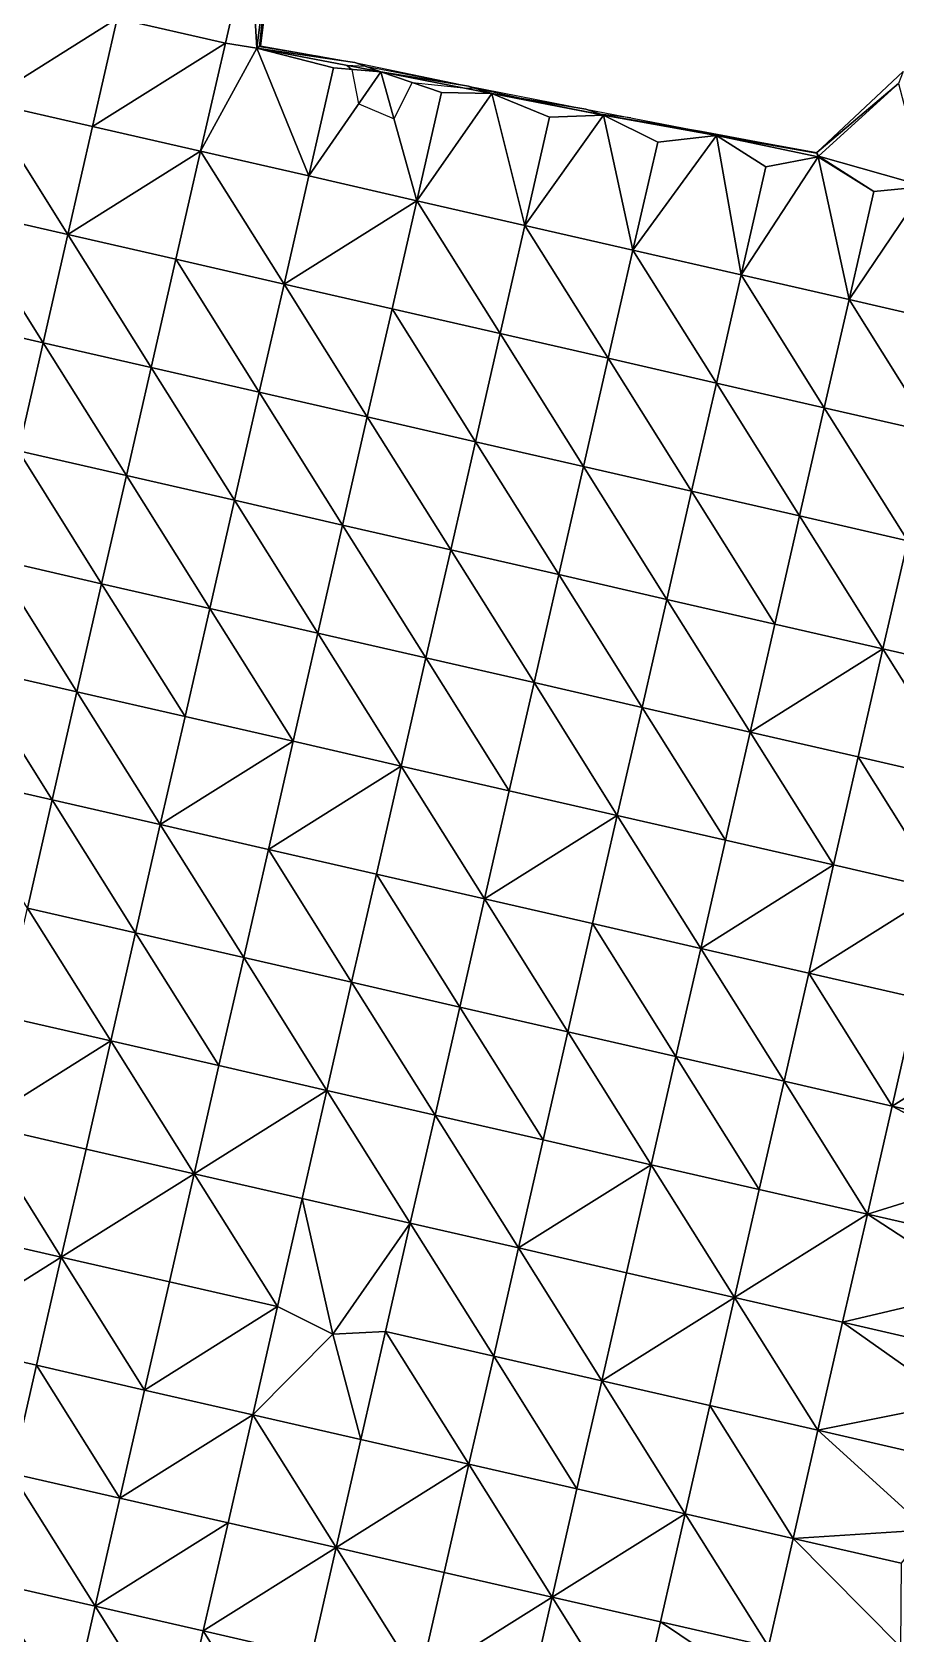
# Model space of a CAD drawing. Extents: x 452550 to 453808, y 451368 to 453069.
# Drawn here: x 452941.1 to 453019, y 452845 to 452989.5 of the extents above; entities that cross this region are included whole.
import ezdxf

# ---------------------------------------------------------------- set-up
doc = ezdxf.new("R2010")
doc.units = 0
doc.header["$LTSCALE"] = 0.35
doc.header["$MEASUREMENT"] = 0
doc.linetypes.add('DASHED', pattern=[5442.857143, 3628.571429, -1814.285714])
doc.layers.add('Default', color=42, linetype='Continuous', lineweight=25)
doc.layers.add('FPS_Contours-Minor', color=40, linetype='DASHED', lineweight=25)

msp = doc.modelspace()

# ---------------------------------------------------------------- linework, layer by layer
at = {"layer": 'Default', "color": 8, "linetype": 'Continuous', "lineweight": 25}
for points in [[(452961.69, 452988.24, 14.05), (452962.76, 452999.08, 13.98), (452963.2, 453000.21, 14.02)], [(452960.75, 452998.23, 13.98), (452962.76, 452999.08, 13.98), (452961.36, 452988.03, 13.88)], [(452962.76, 452999.08, 13.98), (452961.69, 452988.24, 14.05), (452961.36, 452988.03, 13.88)], [(452958.52, 452988.48, 13.91), (452948.77, 452990.71, 13.97), (452960.75, 452998.23, 13.98)], [(452961.36, 452988.03, 13.88), (452958.52, 452988.48, 13.91), (452960.75, 452998.23, 13.98)], [(452948.77, 452990.71, 13.97), (452936.79, 452983.2, 13.97), (452939.02, 452992.94, 13.98)], [(452946.54, 452980.96, 13.94), (452936.79, 452983.2, 13.97), (452948.77, 452990.71, 13.97)], [(452958.52, 452988.48, 13.91), (452946.54, 452980.96, 13.94), (452948.77, 452990.71, 13.97)], [(452956.29, 452978.73, 13.94), (452946.54, 452980.96, 13.94), (452958.52, 452988.48, 13.91)], [(452956.29, 452978.73, 13.94), (452958.52, 452988.48, 13.91), (452961.36, 452988.03, 13.88)], [(452966.04, 452976.5, 13.9), (452956.29, 452978.73, 13.94), (452961.36, 452988.03, 13.88)], [(452961.36, 452988.03, 13.88), (452961.69, 452988.24, 14.05), (452970.21, 452986.72, 13.97)], [(452968.27, 452986.25, 13.97), (452961.36, 452988.03, 13.88), (452972.55, 452985.9, 14.04)], [(452961.36, 452988.03, 13.88), (452970.21, 452986.72, 13.97), (452972.55, 452985.9, 14.04)], [(452968.27, 452986.25, 13.97), (452966.04, 452976.5, 13.9), (452961.36, 452988.03, 13.88)], [(452966.04, 452976.5, 13.9), (452968.27, 452986.25, 13.97), (452972.55, 452985.9, 14.04)], [(452975.78, 452974.27, 13.92), (452966.04, 452976.5, 13.9), (452972.55, 452985.9, 14.04)], [(452980.46, 452984.59, 14.01), (452972.55, 452985.9, 14.04), (452970.21, 452986.72, 13.97)], [(452978.02, 452984.02, 13.96), (452975.78, 452974.27, 13.92), (452972.55, 452985.9, 14.04)], [(452972.55, 452985.9, 14.04), (452980.46, 452984.59, 14.01), (452982.54, 452983.94, 13.98)], [(452978.02, 452984.02, 13.96), (452972.55, 452985.9, 14.04), (452982.54, 452983.94, 13.98)], [(453019.64, 452985.92, 13.98), (453019.24, 452984.84, 13.92), (453011.85, 452978.62, 13.93)], [(452991.04, 452982.52, 14.03), (452982.54, 452983.94, 13.98), (452980.46, 452984.59, 14.01)], [(453019.24, 452984.84, 13.92), (453012.02, 452978.3, 13.87), (453011.85, 452978.62, 13.93)], [(453019.24, 452984.84, 13.92), (453021.65, 452975.55, 13.96), (453012.02, 452978.3, 13.87)], [(452944.31, 452971.22, 13.93), (452934.56, 452973.45, 13.95), (452936.79, 452983.2, 13.97)], [(452946.54, 452980.96, 13.94), (452944.31, 452971.22, 13.93), (452936.79, 452983.2, 13.97)], [(452975.78, 452974.27, 13.92), (452978.02, 452984.02, 13.96), (452982.54, 452983.94, 13.98)], [(452985.53, 452972.04, 13.92), (452975.78, 452974.27, 13.92), (452982.54, 452983.94, 13.98)], [(452987.76, 452981.79, 13.95), (452985.53, 452972.04, 13.92), (452982.54, 452983.94, 13.98)], [(452982.54, 452983.94, 13.98), (452991.04, 452982.52, 14.03), (452992.63, 452981.98, 13.99)], [(452987.76, 452981.79, 13.95), (452982.54, 452983.94, 13.98), (452992.63, 452981.98, 13.99)], [(452985.53, 452972.04, 13.92), (452987.76, 452981.79, 13.95), (452992.63, 452981.98, 13.99)], [(452995.28, 452969.81, 13.89), (452985.53, 452972.04, 13.92), (452992.63, 452981.98, 13.99)], [(453001.47, 452980.5, 13.96), (452992.63, 452981.98, 13.99), (452991.04, 452982.52, 14.03)], [(452992.63, 452981.98, 13.99), (453001.47, 452980.5, 13.96), (453002.81, 452980.15, 13.99)], [(452997.51, 452979.56, 13.91), (452995.28, 452969.81, 13.89), (452992.63, 452981.98, 13.99)], [(452997.51, 452979.56, 13.91), (452992.63, 452981.98, 13.99), (453002.81, 452980.15, 13.99)], [(452956.29, 452978.73, 13.94), (452944.31, 452971.22, 13.93), (452946.54, 452980.96, 13.94)], [(452995.28, 452969.81, 13.89), (452997.51, 452979.56, 13.91), (453002.81, 452980.15, 13.99)], [(453005.03, 452967.58, 13.88), (452995.28, 452969.81, 13.89), (453002.81, 452980.15, 13.99)], [(453011.85, 452978.62, 13.93), (453011.87, 452978.57, 13.89), (453001.47, 452980.5, 13.96)], [(453011.87, 452978.57, 13.89), (453002.81, 452980.15, 13.99), (453001.47, 452980.5, 13.96)], [(453007.26, 452977.33, 13.9), (453002.81, 452980.15, 13.99), (453011.98, 452978.22, 13.87)], [(453007.26, 452977.33, 13.9), (453005.03, 452967.58, 13.88), (453002.81, 452980.15, 13.99)], [(453002.81, 452980.15, 13.99), (453011.87, 452978.57, 13.89), (453011.98, 452978.22, 13.87)], [(452954.06, 452968.99, 13.92), (452944.31, 452971.22, 13.93), (452956.29, 452978.73, 13.94)], [(452963.81, 452966.75, 13.92), (452954.06, 452968.99, 13.92), (452956.29, 452978.73, 13.94)], [(452966.04, 452976.5, 13.9), (452963.81, 452966.75, 13.92), (452956.29, 452978.73, 13.94)], [(453012.02, 452978.3, 13.87), (453011.87, 452978.57, 13.89), (453011.85, 452978.62, 13.93)], [(453011.87, 452978.57, 13.89), (453012.02, 452978.3, 13.87), (453011.98, 452978.22, 13.87)], [(453005.03, 452967.58, 13.88), (453007.26, 452977.33, 13.9), (453011.98, 452978.22, 13.87)], [(453014.78, 452965.35, 13.86), (453005.03, 452967.58, 13.88), (453011.98, 452978.22, 13.87)], [(453012.02, 452978.3, 13.87), (453017.01, 452975.1, 13.87), (453011.98, 452978.22, 13.87)], [(453017.01, 452975.1, 13.87), (453014.78, 452965.35, 13.86), (453011.98, 452978.22, 13.87)], [(453021.65, 452975.55, 13.96), (453017.01, 452975.1, 13.87), (453012.02, 452978.3, 13.87)], [(452975.78, 452974.27, 13.92), (452963.81, 452966.75, 13.92), (452966.04, 452976.5, 13.9)], [(453024.52, 452963.12, 13.84), (453014.78, 452965.35, 13.86), (453021.65, 452975.55, 13.96)], [(453014.78, 452965.35, 13.86), (453017.01, 452975.1, 13.87), (453021.65, 452975.55, 13.96)], [(452973.55, 452964.52, 13.92), (452963.81, 452966.75, 13.92), (452975.78, 452974.27, 13.92)], [(452983.3, 452962.29, 13.93), (452973.55, 452964.52, 13.92), (452975.78, 452974.27, 13.92)], [(452985.53, 452972.04, 13.92), (452983.3, 452962.29, 13.93), (452975.78, 452974.27, 13.92)], [(452942.08, 452961.47, 13.96), (452932.33, 452963.7, 13.97), (452934.56, 452973.45, 13.95)], [(452944.31, 452971.22, 13.93), (452942.08, 452961.47, 13.96), (452934.56, 452973.45, 13.95)], [(452951.83, 452959.24, 13.96), (452942.08, 452961.47, 13.96), (452944.31, 452971.22, 13.93)], [(452954.06, 452968.99, 13.92), (452951.83, 452959.24, 13.96), (452944.31, 452971.22, 13.93)], [(452993.05, 452960.06, 13.88), (452983.3, 452962.29, 13.93), (452985.53, 452972.04, 13.92)], [(452995.28, 452969.81, 13.89), (452993.05, 452960.06, 13.88), (452985.53, 452972.04, 13.92)], [(453002.8, 452957.83, 13.86), (452993.05, 452960.06, 13.88), (452995.28, 452969.81, 13.89)], [(453005.03, 452967.58, 13.88), (453002.8, 452957.83, 13.86), (452995.28, 452969.81, 13.89)], [(452961.57, 452957.01, 13.9), (452951.83, 452959.24, 13.96), (452954.06, 452968.99, 13.92)], [(452963.81, 452966.75, 13.92), (452961.57, 452957.01, 13.9), (452954.06, 452968.99, 13.92)], [(453012.54, 452955.6, 13.86), (453002.8, 452957.83, 13.86), (453005.03, 452967.58, 13.88)], [(453014.78, 452965.35, 13.86), (453012.54, 452955.6, 13.86), (453005.03, 452967.58, 13.88)], [(452971.32, 452954.78, 13.95), (452961.57, 452957.01, 13.9), (452963.81, 452966.75, 13.92)], [(452973.55, 452964.52, 13.92), (452971.32, 452954.78, 13.95), (452963.81, 452966.75, 13.92)], [(452981.07, 452952.54, 13.93), (452971.32, 452954.78, 13.95), (452973.55, 452964.52, 13.92)], [(452983.3, 452962.29, 13.93), (452981.07, 452952.54, 13.93), (452973.55, 452964.52, 13.92)], [(453022.29, 452953.37, 13.82), (453012.54, 452955.6, 13.86), (453014.78, 452965.35, 13.86)], [(453024.52, 452963.12, 13.84), (453022.29, 452953.37, 13.82), (453014.78, 452965.35, 13.86)], [(452942.08, 452961.47, 13.96), (452939.85, 452951.72, 13.96), (452932.33, 452963.7, 13.97)], [(452949.59, 452949.49, 13.96), (452939.85, 452951.72, 13.96), (452942.08, 452961.47, 13.96)], [(452951.83, 452959.24, 13.96), (452949.59, 452949.49, 13.96), (452942.08, 452961.47, 13.96)], [(452990.82, 452950.31, 13.9), (452981.07, 452952.54, 13.93), (452983.3, 452962.29, 13.93)], [(452993.05, 452960.06, 13.88), (452990.82, 452950.31, 13.9), (452983.3, 452962.29, 13.93)], [(453000.57, 452948.08, 13.88), (452990.82, 452950.31, 13.9), (452993.05, 452960.06, 13.88)], [(453002.8, 452957.83, 13.86), (453000.57, 452948.08, 13.88), (452993.05, 452960.06, 13.88)], [(452959.34, 452947.26, 13.91), (452949.59, 452949.49, 13.96), (452951.83, 452959.24, 13.96)], [(452961.57, 452957.01, 13.9), (452959.34, 452947.26, 13.91), (452951.83, 452959.24, 13.96)], [(452969.09, 452945.03, 13.93), (452959.34, 452947.26, 13.91), (452961.57, 452957.01, 13.9)], [(452971.32, 452954.78, 13.95), (452969.09, 452945.03, 13.93), (452961.57, 452957.01, 13.9)], [(453010.31, 452945.85, 13.85), (453000.57, 452948.08, 13.88), (453002.8, 452957.83, 13.86)], [(453012.54, 452955.6, 13.86), (453010.31, 452945.85, 13.85), (453002.8, 452957.83, 13.86)], [(453020.06, 452943.62, 13.86), (453010.31, 452945.85, 13.85), (453012.54, 452955.6, 13.86)], [(453022.29, 452953.37, 13.82), (453020.06, 452943.62, 13.86), (453012.54, 452955.6, 13.86)], [(452978.84, 452942.8, 13.91), (452969.09, 452945.03, 13.93), (452971.32, 452954.78, 13.95)], [(452981.07, 452952.54, 13.93), (452978.84, 452942.8, 13.91), (452971.32, 452954.78, 13.95)], [(452988.59, 452940.57, 13.88), (452978.84, 452942.8, 13.91), (452981.07, 452952.54, 13.93)], [(452990.82, 452950.31, 13.9), (452988.59, 452940.57, 13.88), (452981.07, 452952.54, 13.93)], [(452947.36, 452939.74, 13.94), (452937.62, 452941.97, 13.9), (452939.85, 452951.72, 13.96)], [(452949.59, 452949.49, 13.96), (452947.36, 452939.74, 13.94), (452939.85, 452951.72, 13.96)], [(452957.11, 452937.51, 13.91), (452947.36, 452939.74, 13.94), (452949.59, 452949.49, 13.96)], [(452959.34, 452947.26, 13.91), (452957.11, 452937.51, 13.91), (452949.59, 452949.49, 13.96)], [(452998.33, 452938.33, 13.87), (452988.59, 452940.57, 13.88), (452990.82, 452950.31, 13.9)], [(453000.57, 452948.08, 13.88), (452998.33, 452938.33, 13.87), (452990.82, 452950.31, 13.9)], [(453008.08, 452936.1, 13.83), (452998.33, 452938.33, 13.87), (453000.57, 452948.08, 13.88)], [(453010.31, 452945.85, 13.85), (453008.08, 452936.1, 13.83), (453000.57, 452948.08, 13.88)], [(452966.86, 452935.28, 13.93), (452957.11, 452937.51, 13.91), (452959.34, 452947.26, 13.91)], [(452969.09, 452945.03, 13.93), (452966.86, 452935.28, 13.93), (452959.34, 452947.26, 13.91)], [(453017.83, 452933.87, 13.93), (453008.08, 452936.1, 13.83), (453010.31, 452945.85, 13.85)], [(453020.06, 452943.62, 13.86), (453017.83, 452933.87, 13.93), (453010.31, 452945.85, 13.85)], [(452976.61, 452933.05, 13.93), (452966.86, 452935.28, 13.93), (452969.09, 452945.03, 13.93)], [(452978.84, 452942.8, 13.91), (452976.61, 452933.05, 13.93), (452969.09, 452945.03, 13.93)], [(452986.36, 452930.82, 13.86), (452976.61, 452933.05, 13.93), (452978.84, 452942.8, 13.91)], [(452988.59, 452940.57, 13.88), (452986.36, 452930.82, 13.86), (452978.84, 452942.8, 13.91)], [(453027.58, 452931.64, 13.64), (453017.83, 452933.87, 13.93), (453020.06, 452943.62, 13.86)], [(452945.13, 452929.99, 13.92), (452935.38, 452932.23, 13.94), (452937.62, 452941.97, 13.9)], [(452947.36, 452939.74, 13.94), (452945.13, 452929.99, 13.92), (452937.62, 452941.97, 13.9)], [(452954.88, 452927.76, 13.94), (452945.13, 452929.99, 13.92), (452947.36, 452939.74, 13.94)], [(452957.11, 452937.51, 13.91), (452954.88, 452927.76, 13.94), (452947.36, 452939.74, 13.94)], [(452996.1, 452928.59, 13.82), (452986.36, 452930.82, 13.86), (452988.59, 452940.57, 13.88)], [(452998.33, 452938.33, 13.87), (452996.1, 452928.59, 13.82), (452988.59, 452940.57, 13.88)], [(453005.85, 452926.36, 13.79), (452996.1, 452928.59, 13.82), (452998.33, 452938.33, 13.87)], [(453008.08, 452936.1, 13.83), (453005.85, 452926.36, 13.79), (452998.33, 452938.33, 13.87)], [(452964.63, 452925.53, 13.93), (452954.88, 452927.76, 13.94), (452957.11, 452937.51, 13.91)], [(452966.86, 452935.28, 13.93), (452964.63, 452925.53, 13.93), (452957.11, 452937.51, 13.91)], [(452974.38, 452923.3, 13.91), (452964.63, 452925.53, 13.93), (452966.86, 452935.28, 13.93)], [(452976.61, 452933.05, 13.93), (452974.38, 452923.3, 13.91), (452966.86, 452935.28, 13.93)], [(453017.83, 452933.87, 13.93), (453005.85, 452926.36, 13.79), (453008.08, 452936.1, 13.83)], [(453015.6, 452924.12, 13.81), (453005.85, 452926.36, 13.79), (453017.83, 452933.87, 13.93)], [(453025.35, 452921.89, 13.68), (453015.6, 452924.12, 13.81), (453017.83, 452933.87, 13.93)], [(453027.58, 452931.64, 13.64), (453025.35, 452921.89, 13.68), (453017.83, 452933.87, 13.93)], [(452942.9, 452920.25, 13.96), (452933.15, 452922.48, 13.96), (452935.38, 452932.23, 13.94)], [(452945.13, 452929.99, 13.92), (452942.9, 452920.25, 13.96), (452935.38, 452932.23, 13.94)], [(452984.12, 452921.07, 13.9), (452974.38, 452923.3, 13.91), (452976.61, 452933.05, 13.93)], [(452986.36, 452930.82, 13.86), (452984.12, 452921.07, 13.9), (452976.61, 452933.05, 13.93)], [(452993.87, 452918.84, 13.9), (452984.12, 452921.07, 13.9), (452986.36, 452930.82, 13.86)], [(452996.1, 452928.59, 13.82), (452993.87, 452918.84, 13.9), (452986.36, 452930.82, 13.86)], [(452952.65, 452918.02, 13.95), (452942.9, 452920.25, 13.96), (452945.13, 452929.99, 13.92)], [(452954.88, 452927.76, 13.94), (452952.65, 452918.02, 13.95), (452945.13, 452929.99, 13.92)], [(453003.62, 452916.61, 13.88), (452993.87, 452918.84, 13.9), (452996.1, 452928.59, 13.82)], [(453005.85, 452926.36, 13.79), (453003.62, 452916.61, 13.88), (452996.1, 452928.59, 13.82)], [(452964.63, 452925.53, 13.93), (452952.65, 452918.02, 13.95), (452954.88, 452927.76, 13.94)], [(452962.4, 452915.78, 13.95), (452952.65, 452918.02, 13.95), (452964.63, 452925.53, 13.93)], [(452974.38, 452923.3, 13.91), (452962.4, 452915.78, 13.95), (452964.63, 452925.53, 13.93)], [(453013.37, 452914.38, 13.88), (453003.62, 452916.61, 13.88), (453005.85, 452926.36, 13.79)], [(453015.6, 452924.12, 13.81), (453013.37, 452914.38, 13.88), (453005.85, 452926.36, 13.79)], [(453023.12, 452912.15, 13.88), (453013.37, 452914.38, 13.88), (453015.6, 452924.12, 13.81)], [(453025.35, 452921.89, 13.68), (453023.12, 452912.15, 13.88), (453015.6, 452924.12, 13.81)], [(452942.9, 452920.25, 13.96), (452940.67, 452910.5, 13.91), (452933.15, 452922.48, 13.96)], [(452972.15, 452913.55, 13.94), (452962.4, 452915.78, 13.95), (452974.38, 452923.3, 13.91)], [(452981.89, 452911.32, 13.91), (452972.15, 452913.55, 13.94), (452974.38, 452923.3, 13.91)], [(452984.12, 452921.07, 13.9), (452981.89, 452911.32, 13.91), (452974.38, 452923.3, 13.91)], [(452993.87, 452918.84, 13.9), (452981.89, 452911.32, 13.91), (452984.12, 452921.07, 13.9)], [(452950.42, 452908.27, 13.96), (452940.67, 452910.5, 13.91), (452942.9, 452920.25, 13.96)], [(452952.65, 452918.02, 13.95), (452950.42, 452908.27, 13.96), (452942.9, 452920.25, 13.96)], [(452960.17, 452906.04, 13.96), (452950.42, 452908.27, 13.96), (452952.65, 452918.02, 13.95)], [(452962.4, 452915.78, 13.95), (452960.17, 452906.04, 13.96), (452952.65, 452918.02, 13.95)], [(452991.64, 452909.09, 13.89), (452981.89, 452911.32, 13.91), (452993.87, 452918.84, 13.9)], [(453001.39, 452906.86, 13.88), (452991.64, 452909.09, 13.89), (452993.87, 452918.84, 13.9)], [(453003.62, 452916.61, 13.88), (453001.39, 452906.86, 13.88), (452993.87, 452918.84, 13.9)], [(453013.37, 452914.38, 13.88), (453001.39, 452906.86, 13.88), (453003.62, 452916.61, 13.88)], [(452969.91, 452903.81, 13.94), (452960.17, 452906.04, 13.96), (452962.4, 452915.78, 13.95)], [(452972.15, 452913.55, 13.94), (452969.91, 452903.81, 13.94), (452962.4, 452915.78, 13.95)], [(452979.66, 452901.57, 13.91), (452969.91, 452903.81, 13.94), (452972.15, 452913.55, 13.94)], [(452981.89, 452911.32, 13.91), (452979.66, 452901.57, 13.91), (452972.15, 452913.55, 13.94)], [(453011.14, 452904.63, 13.87), (453001.39, 452906.86, 13.88), (453013.37, 452914.38, 13.88)], [(453023.12, 452912.15, 13.88), (453011.14, 452904.63, 13.87), (453013.37, 452914.38, 13.88)], [(453020.88, 452902.4, 13.83), (453011.14, 452904.63, 13.87), (453023.12, 452912.15, 13.88)], [(452948.19, 452898.52, 13.96), (452938.44, 452900.75, 13.92), (452940.67, 452910.5, 13.91)], [(452950.42, 452908.27, 13.96), (452948.19, 452898.52, 13.96), (452940.67, 452910.5, 13.91)], [(452989.41, 452899.34, 13.9), (452979.66, 452901.57, 13.91), (452981.89, 452911.32, 13.91)], [(452991.64, 452909.09, 13.89), (452989.41, 452899.34, 13.9), (452981.89, 452911.32, 13.91)], [(452999.16, 452897.11, 13.9), (452989.41, 452899.34, 13.9), (452991.64, 452909.09, 13.89)], [(453001.39, 452906.86, 13.88), (452999.16, 452897.11, 13.9), (452991.64, 452909.09, 13.89)], [(452957.94, 452896.29, 13.96), (452948.19, 452898.52, 13.96), (452950.42, 452908.27, 13.96)], [(452960.17, 452906.04, 13.96), (452957.94, 452896.29, 13.96), (452950.42, 452908.27, 13.96)], [(453008.91, 452894.88, 13.89), (452999.16, 452897.11, 13.9), (453001.39, 452906.86, 13.88)], [(453011.14, 452904.63, 13.87), (453008.91, 452894.88, 13.89), (453001.39, 452906.86, 13.88)], [(452967.68, 452894.06, 13.91), (452957.94, 452896.29, 13.96), (452960.17, 452906.04, 13.96)], [(452969.91, 452903.81, 13.94), (452967.68, 452894.06, 13.91), (452960.17, 452906.04, 13.96)], [(452977.43, 452891.83, 13.92), (452967.68, 452894.06, 13.91), (452969.91, 452903.81, 13.94)], [(452979.66, 452901.57, 13.91), (452977.43, 452891.83, 13.92), (452969.91, 452903.81, 13.94)], [(453018.65, 452892.65, 13.85), (453008.91, 452894.88, 13.89), (453011.14, 452904.63, 13.87)], [(453020.88, 452902.4, 13.83), (453018.65, 452892.65, 13.85), (453011.14, 452904.63, 13.87)], [(453030.63, 452900.17, 13.77), (453018.65, 452892.65, 13.85), (453020.88, 452902.4, 13.83)], [(452948.19, 452898.52, 13.96), (452936.21, 452891, 13.93), (452938.44, 452900.75, 13.92)], [(452987.18, 452889.59, 13.9), (452977.43, 452891.83, 13.92), (452979.66, 452901.57, 13.91)], [(452989.41, 452899.34, 13.9), (452987.18, 452889.59, 13.9), (452979.66, 452901.57, 13.91)], [(452996.93, 452887.36, 13.88), (452987.18, 452889.59, 13.9), (452989.41, 452899.34, 13.9)], [(452999.16, 452897.11, 13.9), (452996.93, 452887.36, 13.88), (452989.41, 452899.34, 13.9)], [(453028.4, 452890.42, 13.77), (453018.65, 452892.65, 13.85), (453030.63, 452900.17, 13.77)], [(452945.96, 452888.77, 13.96), (452936.21, 452891, 13.93), (452948.19, 452898.52, 13.96)], [(452955.7, 452886.54, 13.97), (452945.96, 452888.77, 13.96), (452948.19, 452898.52, 13.96)], [(452957.94, 452896.29, 13.96), (452955.7, 452886.54, 13.97), (452948.19, 452898.52, 13.96)], [(452967.68, 452894.06, 13.91), (452955.7, 452886.54, 13.97), (452957.94, 452896.29, 13.96)], [(453006.67, 452885.13, 13.86), (452996.93, 452887.36, 13.88), (452999.16, 452897.11, 13.9)], [(453008.91, 452894.88, 13.89), (453006.67, 452885.13, 13.86), (452999.16, 452897.11, 13.9)], [(453016.42, 452882.9, 13.87), (453006.67, 452885.13, 13.86), (453008.91, 452894.88, 13.89)], [(453018.65, 452892.65, 13.85), (453016.42, 452882.9, 13.87), (453008.91, 452894.88, 13.89)], [(452965.45, 452884.31, 13.95), (452955.7, 452886.54, 13.97), (452967.68, 452894.06, 13.91)], [(452975.2, 452882.08, 13.92), (452965.45, 452884.31, 13.95), (452967.68, 452894.06, 13.91)], [(452977.43, 452891.83, 13.92), (452975.2, 452882.08, 13.92), (452967.68, 452894.06, 13.91)], [(452984.95, 452879.85, 13.91), (452975.2, 452882.08, 13.92), (452977.43, 452891.83, 13.92)], [(452987.18, 452889.59, 13.9), (452984.95, 452879.85, 13.91), (452977.43, 452891.83, 13.92)], [(453016.42, 452882.9, 13.87), (453018.65, 452892.65, 13.85), (453029.39, 452886.92, 13.86)], [(453018.65, 452892.65, 13.85), (453028.4, 452890.42, 13.77), (453029.39, 452886.92, 13.86)], [(452943.72, 452879.02, 13.97), (452933.98, 452881.25, 13.95), (452936.21, 452891, 13.93)], [(452945.96, 452888.77, 13.96), (452943.72, 452879.02, 13.97), (452936.21, 452891, 13.93)], [(452996.93, 452887.36, 13.88), (452984.95, 452879.85, 13.91), (452987.18, 452889.59, 13.9)], [(452955.7, 452886.54, 13.97), (452943.72, 452879.02, 13.97), (452945.96, 452888.77, 13.96)], [(452953.47, 452876.79, 13.95), (452943.72, 452879.02, 13.97), (452955.7, 452886.54, 13.97)], [(452963.22, 452874.56, 13.93), (452953.47, 452876.79, 13.95), (452955.7, 452886.54, 13.97)], [(452965.45, 452884.31, 13.95), (452963.22, 452874.56, 13.93), (452955.7, 452886.54, 13.97)], [(452994.7, 452877.62, 13.9), (452984.95, 452879.85, 13.91), (452996.93, 452887.36, 13.88)], [(453004.44, 452875.38, 13.89), (452994.7, 452877.62, 13.9), (452996.93, 452887.36, 13.88)], [(453006.67, 452885.13, 13.86), (453004.44, 452875.38, 13.89), (452996.93, 452887.36, 13.88)], [(453026.17, 452880.67, 13.83), (453016.42, 452882.9, 13.87), (453029.39, 452886.92, 13.86)], [(453016.42, 452882.9, 13.87), (453004.44, 452875.38, 13.89), (453006.67, 452885.13, 13.86)], [(452963.22, 452874.56, 13.93), (452965.45, 452884.31, 13.95), (452968.22, 452872.09, 13.96)], [(452965.45, 452884.31, 13.95), (452975.2, 452882.08, 13.92), (452968.22, 452872.09, 13.96)], [(452975.2, 452882.08, 13.92), (452972.97, 452872.33, 13.91), (452968.22, 452872.09, 13.96)], [(452982.72, 452870.1, 13.91), (452972.97, 452872.33, 13.91), (452975.2, 452882.08, 13.92)], [(452984.95, 452879.85, 13.91), (452982.72, 452870.1, 13.91), (452975.2, 452882.08, 13.92)], [(453014.19, 452873.15, 13.88), (453004.44, 452875.38, 13.89), (453016.42, 452882.9, 13.87)], [(453014.19, 452873.15, 13.88), (453016.42, 452882.9, 13.87), (453026.81, 452876.15, 13.89)], [(453016.42, 452882.9, 13.87), (453026.17, 452880.67, 13.83), (453026.81, 452876.15, 13.89)], [(452943.72, 452879.02, 13.97), (452931.75, 452871.51, 13.94), (452933.98, 452881.25, 13.95)], [(452941.49, 452869.28, 13.98), (452931.75, 452871.51, 13.94), (452943.72, 452879.02, 13.97)], [(452951.24, 452867.04, 13.93), (452941.49, 452869.28, 13.98), (452943.72, 452879.02, 13.97)], [(452953.47, 452876.79, 13.95), (452951.24, 452867.04, 13.93), (452943.72, 452879.02, 13.97)], [(452992.46, 452867.87, 13.89), (452982.72, 452870.1, 13.91), (452984.95, 452879.85, 13.91)], [(452994.7, 452877.62, 13.9), (452992.46, 452867.87, 13.89), (452984.95, 452879.85, 13.91)], [(453004.44, 452875.38, 13.89), (452992.46, 452867.87, 13.89), (452994.7, 452877.62, 13.9)], [(452963.22, 452874.56, 13.93), (452951.24, 452867.04, 13.93), (452953.47, 452876.79, 13.95)], [(453023.94, 452870.92, 13.81), (453014.19, 452873.15, 13.88), (453026.81, 452876.15, 13.89)], [(452960.99, 452864.81, 13.93), (452951.24, 452867.04, 13.93), (452963.22, 452874.56, 13.93)], [(452960.99, 452864.81, 13.93), (452963.22, 452874.56, 13.93), (452968.22, 452872.09, 13.96)], [(453002.21, 452865.64, 13.89), (452992.46, 452867.87, 13.89), (453004.44, 452875.38, 13.89)], [(453011.96, 452863.41, 13.88), (453002.21, 452865.64, 13.89), (453004.44, 452875.38, 13.89)], [(453014.19, 452873.15, 13.88), (453011.96, 452863.41, 13.88), (453004.44, 452875.38, 13.89)], [(453011.96, 452863.41, 13.88), (453014.19, 452873.15, 13.88), (453024.44, 452865.93, 13.73)], [(453014.19, 452873.15, 13.88), (453023.94, 452870.92, 13.81), (453024.44, 452865.93, 13.73)], [(452941.49, 452869.28, 13.98), (452939.26, 452859.53, 13.95), (452931.75, 452871.51, 13.94)], [(452970.74, 452862.58, 13.89), (452960.99, 452864.81, 13.93), (452968.22, 452872.09, 13.96)], [(452972.97, 452872.33, 13.91), (452970.74, 452862.58, 13.89), (452968.22, 452872.09, 13.96)], [(452980.49, 452860.35, 13.89), (452970.74, 452862.58, 13.89), (452972.97, 452872.33, 13.91)], [(452982.72, 452870.1, 13.91), (452980.49, 452860.35, 13.89), (452972.97, 452872.33, 13.91)], [(452990.23, 452858.12, 13.9), (452980.49, 452860.35, 13.89), (452982.72, 452870.1, 13.91)], [(452992.46, 452867.87, 13.89), (452990.23, 452858.12, 13.9), (452982.72, 452870.1, 13.91)], [(452949.01, 452857.3, 13.94), (452939.26, 452859.53, 13.95), (452941.49, 452869.28, 13.98)], [(452951.24, 452867.04, 13.93), (452949.01, 452857.3, 13.94), (452941.49, 452869.28, 13.98)], [(452999.98, 452855.89, 13.88), (452990.23, 452858.12, 13.9), (452992.46, 452867.87, 13.89)], [(453002.21, 452865.64, 13.89), (452999.98, 452855.89, 13.88), (452992.46, 452867.87, 13.89)], [(452960.99, 452864.81, 13.93), (452949.01, 452857.3, 13.94), (452951.24, 452867.04, 13.93)], [(453021.71, 452861.17, 13.81), (453011.96, 452863.41, 13.88), (453024.44, 452865.93, 13.73)], [(452958.76, 452855.07, 13.94), (452949.01, 452857.3, 13.94), (452960.99, 452864.81, 13.93)], [(452968.51, 452852.83, 13.9), (452958.76, 452855.07, 13.94), (452960.99, 452864.81, 13.93)], [(452970.74, 452862.58, 13.89), (452968.51, 452852.83, 13.9), (452960.99, 452864.81, 13.93)], [(453009.73, 452853.66, 13.86), (452999.98, 452855.89, 13.88), (453002.21, 452865.64, 13.89)], [(453011.96, 452863.41, 13.88), (453009.73, 452853.66, 13.86), (453002.21, 452865.64, 13.89)], [(453009.73, 452853.66, 13.86), (453011.96, 452863.41, 13.88), (453021.83, 452854.44, 13.82)], [(453011.96, 452863.41, 13.88), (453021.71, 452861.17, 13.81), (453021.83, 452854.44, 13.82)], [(452980.49, 452860.35, 13.89), (452968.51, 452852.83, 13.9), (452970.74, 452862.58, 13.89)], [(452978.25, 452850.6, 13.9), (452968.51, 452852.83, 13.9), (452980.49, 452860.35, 13.89)], [(452988, 452848.37, 13.92), (452978.25, 452850.6, 13.9), (452980.49, 452860.35, 13.89)], [(452990.23, 452858.12, 13.9), (452988, 452848.37, 13.92), (452980.49, 452860.35, 13.89)], [(452946.78, 452847.55, 13.96), (452937.03, 452849.78, 13.98), (452939.26, 452859.53, 13.95)], [(452949.01, 452857.3, 13.94), (452946.78, 452847.55, 13.96), (452939.26, 452859.53, 13.95)], [(452958.76, 452855.07, 13.94), (452946.78, 452847.55, 13.96), (452949.01, 452857.3, 13.94)], [(452999.98, 452855.89, 13.88), (452988, 452848.37, 13.92), (452990.23, 452858.12, 13.9)], [(452997.75, 452846.14, 13.92), (452988, 452848.37, 13.92), (452999.98, 452855.89, 13.88)], [(453007.5, 452843.91, 13.9), (452997.75, 452846.14, 13.92), (452999.98, 452855.89, 13.88)], [(453009.73, 452853.66, 13.86), (453007.5, 452843.91, 13.9), (452999.98, 452855.89, 13.88)], [(452956.53, 452845.32, 13.93), (452946.78, 452847.55, 13.96), (452958.76, 452855.07, 13.94)], [(452968.51, 452852.83, 13.9), (452956.53, 452845.32, 13.93), (452958.76, 452855.07, 13.94)], [(453019.48, 452851.43, 13.87), (453009.73, 452853.66, 13.86), (453021.83, 452854.44, 13.82)], [(452966.28, 452843.09, 13.92), (452956.53, 452845.32, 13.93), (452968.51, 452852.83, 13.9)], [(452976.02, 452840.86, 13.91), (452966.28, 452843.09, 13.92), (452968.51, 452852.83, 13.9)], [(452978.25, 452850.6, 13.9), (452976.02, 452840.86, 13.91), (452968.51, 452852.83, 13.9)], [(453007.5, 452843.91, 13.9), (453009.73, 452853.66, 13.86), (453019.41, 452843.9, 13.85)], [(453009.73, 452853.66, 13.86), (453019.48, 452851.43, 13.87), (453019.41, 452843.9, 13.85)], [(452988, 452848.37, 13.92), (452976.02, 452840.86, 13.91), (452978.25, 452850.6, 13.9)], [(452944.55, 452837.8, 13.96), (452934.8, 452840.03, 13.99), (452937.03, 452849.78, 13.98)], [(452946.78, 452847.55, 13.96), (452944.55, 452837.8, 13.96), (452937.03, 452849.78, 13.98)], [(452954.3, 452835.57, 13.93), (452944.55, 452837.8, 13.96), (452946.78, 452847.55, 13.96)], [(452956.53, 452845.32, 13.93), (452954.3, 452835.57, 13.93), (452946.78, 452847.55, 13.96)], [(452985.77, 452838.62, 13.94), (452976.02, 452840.86, 13.91), (452988, 452848.37, 13.92)], [(452995.52, 452836.39, 13.93), (452985.77, 452838.62, 13.94), (452988, 452848.37, 13.92)], [(452997.75, 452846.14, 13.92), (452995.52, 452836.39, 13.93), (452988, 452848.37, 13.92)], [(452995.52, 452836.39, 13.93), (452997.75, 452846.14, 13.92), (453006.57, 452840.22, 13.9)], [(452997.75, 452846.14, 13.92), (453007.5, 452843.91, 13.9), (453006.57, 452840.22, 13.9)], [(452964.04, 452833.34, 13.92), (452954.3, 452835.57, 13.93), (452956.53, 452845.32, 13.93)], [(452966.28, 452843.09, 13.92), (452964.04, 452833.34, 13.92), (452956.53, 452845.32, 13.93)]]:
    msp.add_3dface(points, dxfattribs=at)
at = {"layer": 'FPS_Contours-Minor', "color": 12, "linetype": 'Continuous', "lineweight": 25}
for p, q in [((452961.59, 452988.18, 14), (452962.43, 452995.78, 14)), ((452961.59, 452988.18, 14), (452967, 452987.29, 14)), ((452969.45, 452986.49, 14), (452969.97, 452986.11, 14)), ((452969.45, 452986.49, 14), (452971.14, 452986.39, 14)), ((452970.55, 452983.01, 14), (452969.97, 452986.11, 14)), ((452971.14, 452986.39, 14), (452978.96, 452984.91, 14)), ((452973.73, 452981.66, 14), (452975.36, 452984.93, 14)), ((452975.36, 452984.93, 14), (452980, 452984.44, 14)), ((452980, 452984.44, 14), (452980.98, 452984.43, 14)), ((452985.51, 452983.44, 14), (452980.98, 452984.43, 14)), ((452970.55, 452983.01, 14), (452973.73, 452981.66, 14)), ((452985.51, 452983.44, 14), (452992.31, 452982.08, 14)), ((452995.1, 452981.73, 14), (452992.31, 452982.08, 14))]:
    msp.add_line(p, q, dxfattribs=at)

doc.saveas('drawing.dxf')
